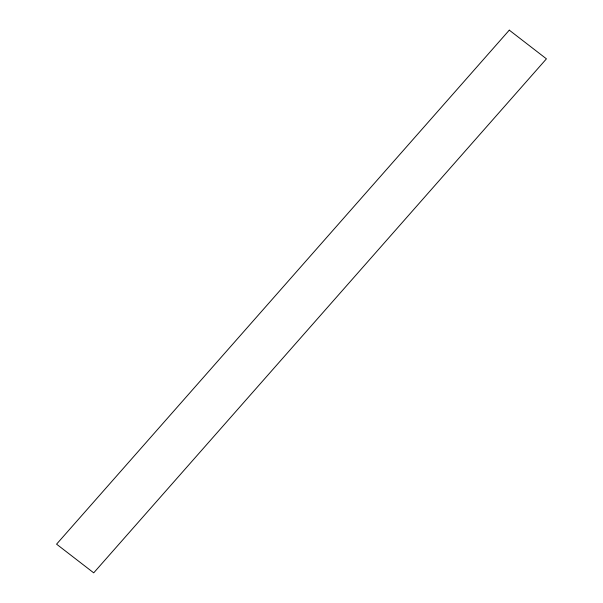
<?xml version="1.0" encoding="UTF-8"?>
<svg xmlns="http://www.w3.org/2000/svg" width="603" height="603" viewBox="0 0 603 603"><rect width="100%" height="100%" fill="white"/><g stroke="black" fill="none" stroke-linecap="round" stroke-linejoin="round"><path stroke-width="0.9" d="M509.286 30.15L56.569 544.162L93.714 572.85L546.431 58.838L509.286 30.15"/></g></svg>
